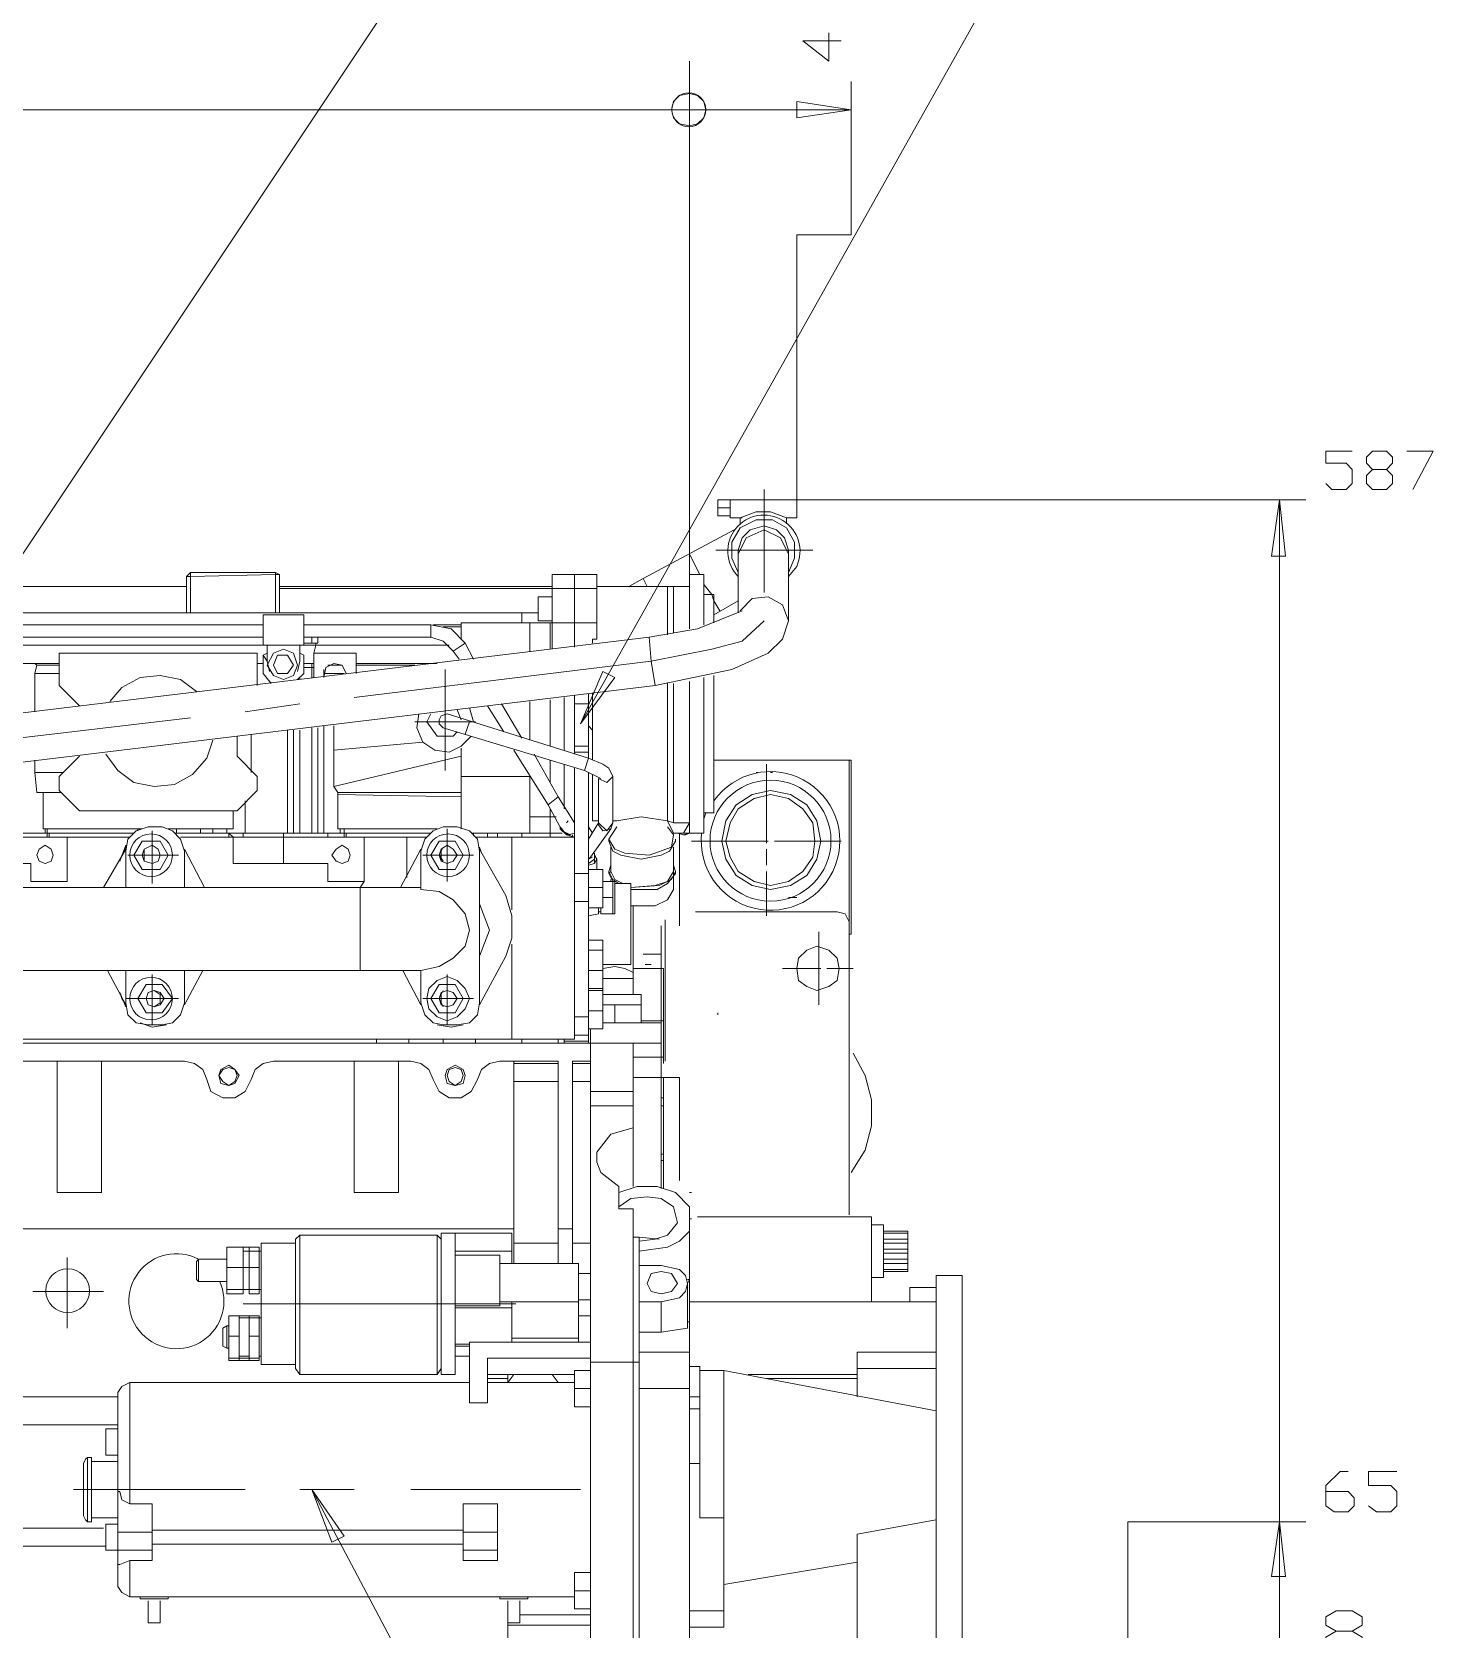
# Model space of a CAD drawing. Header units: millimetres. Extents: x 0.2 to 11.3, y 0.2 to 8.
# Drawn here: x 2.476 to 3.632, y 5.226 to 6.543 of the extents above; entities that cross this region are included whole.
import ezdxf

# ---------------------------------------------------------------- set-up
doc = ezdxf.new("R2010")
doc.units = ezdxf.units.MM
doc.layers.add('PDF_几何图形', color=7, linetype='Continuous')

msp = doc.modelspace()

# ---------------------------------------------------------------- linework, layer by layer
at = {"layer": 'PDF_几何图形', "lineweight": 13}
for points in [[(2.05, 5.4856), (2.9967, 6.9056), (3.0433, 6.9056)], [(2.9283, 5.9722), (3.3167, 6.6639), (3.3767, 6.6639)], [(3.1433, 6.5356), (3.1117, 6.5356), (3.1333, 6.5189), (3.1333, 6.5422)], [(3.0183, 6.5189), (3.0183, 6.0956), (3.0183, 6.0506)], [(3.1517, 6.5022), (3.1517, 6.3756), (3.1067, 6.3756), (3.1067, 6.1506)], [(3.03, 6.4856), (3.0317, 6.4789), (3.03, 6.4856), (3.025, 6.4906), (3.0183, 6.4922), (3.01, 6.4906), (3.005, 6.4856), (3.0033, 6.4789), (3.005, 6.4722), (3.01, 6.4672), (3.0183, 6.4656), (3.025, 6.4672), (3.03, 6.4722), (3.0317, 6.4789)], [(0.7733, 6.4789), (3.1517, 6.4789)], [(3.5433, 6.1706), (3.5483, 6.1656), (3.56, 6.1656), (3.565, 6.1706), (3.565, 6.1822), (3.56, 6.1872), (3.5433, 6.1872), (3.5433, 6.1972), (3.565, 6.1972)], [(3.5817, 6.1822), (3.5767, 6.1872), (3.5767, 6.1922), (3.5817, 6.1972), (3.5933, 6.1972), (3.5983, 6.1922), (3.5983, 6.1872), (3.5933, 6.1822), (3.5817, 6.1822), (3.5767, 6.1772), (3.5767, 6.1706), (3.5817, 6.1656), (3.5933, 6.1656), (3.5983, 6.1706), (3.5983, 6.1772), (3.5933, 6.1822)], [(3.61, 6.1972), (3.6317, 6.1972), (3.615, 6.1656)], [(3.0517, 6.1439), (3.0417, 6.1439), (3.0417, 6.1572), (3.0517, 6.1572), (3.1067, 6.1572)], [(3.0617, 6.1422), (3.0517, 6.1422), (3.0517, 6.1572)], [(3.08, 6.0806), (3.08, 6.1656)], [(3.5267, 6.1572), (3.1067, 6.1572), (3.1067, 6.1422), (3.0983, 6.1422)], [(3.505, 6.1572), (3.505, 4.7339)], [(3.0517, 6.1506), (3.0417, 6.1506)], [(3.0583, 6.0972), (3.0533, 6.1089), (3.0533, 6.1222), (3.06, 6.1339), (3.0733, 6.1406), (3.0867, 6.1406), (3.0983, 6.1339), (3.105, 6.1222), (3.105, 6.1089), (3.1, 6.0972)], [(3.06, 6.1372), (3.06, 6.1422), (3.0733, 6.1472), (3.085, 6.1472), (3.0983, 6.1422), (3.0983, 6.1372)], [(2.9833, 6.0856), (2.98, 6.0922), (3.055, 6.1322)], [(3.0583, 6.0639), (3.0583, 6.1156), (3.0617, 6.1256), (3.0683, 6.1322), (3.08, 6.1356), (3.09, 6.1322), (3.0967, 6.1256), (3.1, 6.1156), (3.1, 6.0572), (3.095, 6.0706), (3.0833, 6.0772), (3.07, 6.0756), (3.06, 6.0656)], [(3.1, 6.1122), (3.0933, 6.1256), (3.08, 6.1322), (3.065, 6.1256), (3.0583, 6.1122)], [(3.12, 6.1156), (3.04, 6.1156)], [(3.0267, 6.0956), (3.0183, 6.1122)], [(2.6067, 6.0639), (2.6067, 6.0972), (2.6767, 6.0972), (2.68, 6.0956), (2.6767, 6.0956), (2.6067, 6.0939), (2.6033, 6.0939), (2.6033, 6.0639)], [(2.6067, 6.0972), (2.6033, 6.0939)], [(2.6767, 6.0639), (2.6767, 6.0972), (2.68, 6.0956), (2.68, 6.0639)], [(2.905, 6.0339), (2.905, 6.0956), (2.9417, 6.0956), (2.9417, 6.0422), (2.9383, 6.0422), (2.9383, 6.0389)], [(2.9233, 6.0356), (2.9233, 6.0956)], [(2.9683, 6.0856), (2.98, 6.0922)], [(3.03, 6.0539), (3.03, 6.0956), (3.0183, 6.0956)], [(3.0433, 6.0656), (3.0383, 6.0739), (3.0367, 6.0789), (3.03, 6.0872)], [(2.68, 6.0856), (2.905, 6.0856)], [(2.68, 6.0839), (2.905, 6.0839), (2.9233, 6.0839), (2.9417, 6.0839)], [(2.905, 6.0572), (2.8933, 6.0572), (2.8933, 6.0772), (2.905, 6.0772)], [(3, 6.0456), (3, 6.0856), (2.9417, 6.0856)], [(3, 6.0856), (3.005, 6.0856)], [(3.005, 6.0472), (3.005, 6.0856), (3.0183, 6.0856)], [(3.0383, 6.0556), (3.0383, 6.0789), (3.03, 6.0789)], [(3.0383, 6.0622), (3.0583, 6.0739)], [(2.88, 6.0556), (2.88, 6.0639), (2.3917, 6.0639)], [(2.83, 6.0639), (2.83, 6.0639)], [(2.8933, 6.0639), (2.83, 6.0639)], [(2.985, 6.0439), (3.025, 6.0506), (3.0617, 6.0656)], [(1.635, 5.8789), (1.635, 5.8806), (2.985, 6.0439), (2.9867, 6.0239), (3.0367, 6.0339), (3.0617, 6.0406), (3.08, 6.0572)], [(2.6667, 6.0539), (2.2117, 6.0539)], [(2.7, 6.0439), (2.805, 6.0439), (2.805, 6.0539), (2.7, 6.0539)], [(2.8333, 6.0389), (2.8217, 6.0506), (2.805, 6.0539)], [(2.83, 6.0539), (2.8067, 6.0539)], [(2.83, 6.0522), (2.815, 6.0522)], [(2.83, 6.0422), (2.83, 6.0556), (2.8867, 6.0556), (2.83, 6.0556), (2.9033, 6.0556), (2.9033, 6.0339)], [(2.8867, 6.0322), (2.8867, 6.0556)], [(2.9033, 6.0556), (2.905, 6.0556), (2.9417, 6.0556)], [(2.99, 6.0039), (3.0533, 6.0172), (3.0833, 6.0306), (3.095, 6.0422), (3.1, 6.0572)], [(2.2117, 6.0439), (2.6667, 6.0439)], [(2.6667, 6.0372), (2.2117, 6.0372)], [(2.6733, 6.0056), (2.6667, 6.0139), (2.6667, 6.0289), (2.67, 6.0239), (2.67, 6.0372)], [(2.695, 6.0156), (2.6967, 6.0239), (2.6967, 6.0372)], [(2.7, 6.0389), (2.7117, 6.0389), (2.7117, 6.0439)], [(2.82, 6.0372), (2.7, 6.0372)], [(2.7067, 6.0389), (2.7067, 6.0439)], [(2.7083, 6.0106), (2.7083, 6.0306), (2.71, 6.0372), (2.71, 6.0389)], [(2.805, 6.0439), (2.815, 6.0406), (2.8233, 6.0322)], [(2.8283, 6.0256), (2.8233, 6.0322), (2.8333, 6.0389), (2.84, 6.0256)], [(2.7417, 5.9939), (2.9867, 6.0239), (2.99, 6.0039), (1.7667, 5.8556)], [(2.4983, 6.0222), (2.4317, 6.0222)], [(2.4783, 6.0139), (2.48, 6.0206), (2.4783, 6.0222)], [(2.515, 5.9872), (2.4983, 6.0039), (2.4983, 6.0306), (2.6617, 6.0306), (2.6617, 6.0039)], [(2.6667, 6.0222), (2.6617, 6.0222)], [(2.6667, 6.0289), (2.67, 6.0306)], [(2.67, 6.0239), (2.6717, 6.0156)], [(2.695, 6.0089), (2.7, 6.0139), (2.7, 6.0289), (2.6967, 6.0306)], [(2.7067, 6.0106), (2.7067, 6.0222), (2.7083, 6.0222), (2.7, 6.0222)], [(2.7433, 6.0139), (2.7433, 6.0306), (2.7083, 6.0306)], [(2.735, 6.0139), (2.7317, 6.0206), (2.725, 6.0222), (2.7183, 6.0189), (2.7167, 6.0106)], [(2.7433, 6.0222), (2.81, 6.0222)], [(2.4783, 5.9822), (2.4783, 6.0139), (2.4983, 6.0139)], [(2.4983, 6.0206), (2.48, 6.0206)], [(2.6117, 5.9989), (2.5983, 6.0089), (2.5817, 6.0122), (2.565, 6.0106), (2.55, 6.0022), (2.54, 5.9906)], [(2.6967, 6.0089), (2.6967, 6.0106)], [(2.7, 6.0189), (2.7083, 6.0189)], [(2.7167, 6.0122), (2.7167, 6.0172)], [(2.7333, 6.0139), (2.7167, 6.0139)], [(2.7317, 6.0206), (2.72, 6.0206)], [(2.7917, 6.0206), (2.7433, 6.0206)], [(2.8167, 5.9339), (2.8167, 6.0172)], [(3, 6.0056), (3, 5.8922), (3.005, 5.8822), (3.0183, 5.8822), (3.0133, 5.8806), (3.0083, 5.8822), (3.0133, 5.8806), (3.015, 5.8806), (3.0183, 5.8822), (3.03, 5.8822), (3.03, 6.0106)], [(3.03, 5.8989), (3.0383, 5.8989), (3.0383, 6.0122)], [(2.935, 5.9972), (2.935, 5.9439), (2.9317, 5.9339), (2.815, 5.9689), (2.8117, 5.9722), (2.8117, 5.9756), (2.8133, 5.9789), (2.8183, 5.9806), (2.935, 5.9439), (2.9467, 5.9389), (2.9517, 5.9356), (2.955, 5.9289)], [(2.9233, 5.9472), (2.9233, 5.9956)], [(2.9383, 5.9972), (2.9383, 5.9422)], [(2.955, 5.8922), (2.9583, 5.8922), (2.9783, 5.8956), (3, 5.8922), (3.005, 5.8906), (3.005, 6.0056)], [(3.005, 5.8906), (3.0183, 5.8906), (3.0133, 5.8822), (3.0183, 5.8822), (3.0183, 6.0072)], [(2.515, 5.9872), (2.515, 5.9872)], [(2.6967, 5.9889), (2.6517, 5.9822)], [(2.83, 5.9756), (2.8267, 5.9839)], [(2.84, 5.9739), (2.8367, 5.9856)], [(2.8517, 5.9872), (2.865, 5.9656)], [(2.88, 5.9606), (2.8633, 5.9889)], [(2.8867, 5.9589), (2.8867, 5.9906)], [(2.9033, 5.9539), (2.9033, 5.9922)], [(2.915, 5.9506), (2.915, 5.9939)], [(2.935, 5.9889), (2.9233, 5.9889)], [(2.6067, 5.9772), (2.38, 5.9506)], [(2.7067, 5.9689), (2.7067, 5.8822)], [(2.7117, 5.9689), (2.7117, 5.8822)], [(2.7167, 5.9706), (2.7167, 5.8822)], [(2.725, 5.9506), (2.725, 5.9706)], [(2.8417, 5.9739), (2.7917, 5.9739)], [(2.795, 5.9806), (2.7933, 5.9689), (2.7983, 5.9572), (2.8083, 5.9506), (2.82, 5.9489), (2.83, 5.9539), (2.8383, 5.9622)], [(2.8267, 5.9656), (2.8233, 5.9622), (2.81, 5.9622), (2.8017, 5.9739), (2.805, 5.9806)], [(2.8333, 5.9639), (2.8367, 5.9739)], [(2.935, 5.9706), (2.9383, 5.9672)], [(2.515, 5.9456), (2.4983, 5.9289), (2.4983, 5.9172), (2.515, 5.9006), (2.645, 5.9006), (2.6617, 5.9172), (2.6617, 5.9289), (2.645, 5.9456), (2.645, 5.9622)], [(2.5367, 5.9472), (2.5467, 5.9339), (2.56, 5.9239), (2.5767, 5.9206), (2.5933, 5.9222), (2.6083, 5.9306), (2.62, 5.9439), (2.625, 5.9589)], [(2.6567, 5.9322), (2.6567, 5.9639)], [(2.6867, 5.8822), (2.6867, 5.9672)], [(2.6917, 5.8822), (2.6917, 5.9672)], [(2.6967, 5.8822), (2.6967, 5.9672)], [(2.83, 5.9456), (2.725, 5.9206), (2.725, 5.9506), (2.7983, 5.9572)], [(2.5017, 5.9322), (2.4783, 5.9322), (2.4783, 5.9422)], [(2.515, 5.9456), (2.515, 5.9456)], [(2.83, 5.8856), (2.83, 5.9522)], [(2.8733, 5.9506), (2.9017, 5.9056), (2.91, 5.9122), (2.89, 5.9472)], [(2.9033, 5.9239), (2.9033, 5.9422)], [(2.935, 5.9539), (2.9233, 5.9539)], [(2.935, 5.9489), (2.9233, 5.9489)], [(3.1517, 5.9422), (3.0383, 5.9422)], [(3.15, 5.5672), (3.15, 5.9422), (3.1517, 5.9422), (3.1517, 5.7989), (3.15, 5.7989)], [(2.0667, 5.7122), (2.9233, 5.7122), (2.9233, 5.9356)], [(2.5, 5.9156), (2.48, 5.9156), (2.4783, 5.9322)], [(2.8867, 5.8822), (2.8867, 5.9289), (2.83, 5.9289), (2.8867, 5.9289), (2.83, 5.9289)], [(2.915, 5.9022), (2.915, 5.9389)], [(2.9233, 5.7156), (2.935, 5.7156), (2.935, 5.9322)], [(2.9317, 5.9339), (2.945, 5.9272)], [(2.935, 5.8772), (2.9433, 5.8906), (2.9433, 5.9272), (2.95, 5.9239), (2.955, 5.9289), (2.955, 5.8906), (2.9533, 5.8856)], [(2.9383, 5.9306), (2.9383, 5.8922), (2.9433, 5.8922)], [(3.075, 5.9322), (3.0733, 5.9322)], [(3.0817, 5.8739), (3.0817, 5.9389)], [(3.0867, 5.9322), (3.085, 5.9322)], [(2.7283, 5.9156), (2.725, 5.9206)], [(3.1267, 5.8756), (3.1233, 5.8922), (3.115, 5.9056), (3.1017, 5.9139), (3.085, 5.9172), (3.07, 5.9139), (3.0567, 5.9056), (3.0483, 5.8922), (3.045, 5.8756), (3.0483, 5.8606), (3.0567, 5.8472), (3.07, 5.8389), (3.085, 5.8356), (3.1017, 5.8389), (3.115, 5.8472), (3.1233, 5.8606), (3.1267, 5.8756), (3.1217, 5.8756), (3.12, 5.8906), (3.1117, 5.9022), (3.1, 5.9106), (3.085, 5.9139), (3.0717, 5.9106), (3.0583, 5.9022), (3.0517, 5.8906), (3.0483, 5.8756), (3.0517, 5.8622), (3.0583, 5.8506), (3.0717, 5.8422), (3.085, 5.8389), (3.1, 5.8422), (3.1117, 5.8506), (3.12, 5.8622), (3.1217, 5.8756)], [(2.485, 5.9156), (2.485, 5.8856), (2.5667, 5.8856)], [(2.6517, 5.8822), (2.6517, 5.9089)], [(2.7283, 5.9139), (2.7283, 5.9156), (2.83, 5.9156)], [(2.83, 5.9122), (2.7283, 5.9139), (2.7283, 5.8856), (2.73, 5.8856), (2.7283, 5.8856), (2.73, 5.8856), (2.81, 5.8856)], [(2.9017, 5.9056), (2.9133, 5.8839), (2.9183, 5.8806), (2.9233, 5.8822), (2.9233, 5.8906), (2.91, 5.9122)], [(2.5883, 5.8856), (2.6417, 5.8856), (2.6417, 5.9006)], [(2.8867, 5.8956), (2.9083, 5.8956)], [(2.9033, 5.8789), (2.9033, 5.9022)], [(2.9167, 5.8906), (2.9183, 5.8922)], [(2.9233, 5.8906), (2.9233, 5.8906)], [(2.9433, 5.8889), (2.9433, 5.8906), (2.9433, 5.8889), (2.9467, 5.8839), (2.9533, 5.8856), (2.9367, 5.8622), (2.935, 5.8606), (2.9383, 5.8622)], [(2.955, 5.8906), (2.95, 5.8839), (2.9433, 5.8906)], [(3, 5.8922), (3, 5.8922)], [(3.03, 5.8939), (3.0317, 5.8989)], [(2.7967, 5.7689), (2.8117, 5.7722), (2.8233, 5.7789), (2.8333, 5.7889), (2.8367, 5.8022), (2.8333, 5.8156), (2.8233, 5.8272), (2.8117, 5.8339), (2.7967, 5.8356), (2.7967, 5.8672), (2.8, 5.8772), (2.8067, 5.8839), (2.815, 5.8872), (2.8267, 5.8872), (2.8367, 5.8839), (2.8433, 5.8772), (2.845, 5.8672), (2.845, 5.7422), (2.8433, 5.7322), (2.8367, 5.7256), (2.8267, 5.7239), (2.815, 5.7239), (2.8067, 5.7256), (2.8, 5.7322), (2.7967, 5.7422), (2.7967, 5.7689), (2.1683, 5.7689)], [(2.56, 5.8822), (2.35, 5.8822), (2.35, 5.8856)], [(2.3533, 5.8789), (2.5567, 5.8789)], [(2.3983, 5.8789), (2.3983, 5.8572), (2.475, 5.8572), (2.475, 5.8422), (2.505, 5.8422), (2.505, 5.8789)], [(2.4867, 5.8822), (2.4867, 5.8856), (2.4883, 5.8856), (2.4883, 5.8789), (2.49, 5.8789), (2.49, 5.8822)], [(2.5533, 5.8372), (2.5533, 5.8672), (2.555, 5.8772), (2.5617, 5.8839), (2.5717, 5.8872), (2.5833, 5.8872), (2.5917, 5.8839), (2.5983, 5.8772), (2.6017, 5.8672), (2.6017, 5.8372)], [(2.5633, 5.8839), (2.5633, 5.8856)], [(2.575, 5.8406), (2.575, 5.8839)], [(2.5933, 5.8822), (2.735, 5.8822)], [(2.595, 5.8822), (2.595, 5.8856)], [(2.5983, 5.8789), (2.8017, 5.8789)], [(2.615, 5.8822), (2.615, 5.8856)], [(2.625, 5.8822), (2.625, 5.8856)], [(2.6367, 5.8822), (2.6367, 5.8856)], [(2.6383, 5.8789), (2.6383, 5.8822), (2.6417, 5.8789), (2.6417, 5.8572), (2.72, 5.8572), (2.72, 5.8422), (2.75, 5.8422)], [(2.65, 5.8789), (2.65, 5.8822)], [(2.6833, 5.8572), (2.6833, 5.8822)], [(2.72, 5.8789), (2.72, 5.8822)], [(2.73, 5.8822), (2.73, 5.8856), (2.7333, 5.8856), (2.7333, 5.8789)], [(2.805, 5.8822), (2.735, 5.8822), (2.735, 5.8789)], [(2.7467, 5.7689), (2.7467, 5.8372), (2.75, 5.8422), (2.75, 5.8789)], [(2.785, 5.8456), (2.785, 5.8789)], [(2.8183, 5.8422), (2.8183, 5.8856)], [(2.8383, 5.8822), (2.9133, 5.8822)], [(2.84, 5.8806), (2.84, 5.8822)], [(2.8417, 5.8789), (2.9233, 5.8789), (2.9167, 5.8806), (2.9183, 5.8806)], [(2.8517, 5.8789), (2.8517, 5.8822)], [(2.86, 5.8789), (2.86, 5.8822)], [(2.8717, 5.8189), (2.8717, 5.8789)], [(2.88, 5.8789), (2.88, 5.8822)], [(2.9117, 5.8856), (2.9117, 5.8872), (2.9117, 5.8856), (2.9167, 5.8806), (2.92, 5.8806), (2.9133, 5.8839)], [(2.9117, 5.8872), (2.9167, 5.8806), (2.9117, 5.8872)], [(2.9167, 5.8806), (2.9167, 5.8806)], [(2.9167, 5.8806), (2.9167, 5.8806)], [(2.9217, 5.8789), (2.9217, 5.8806)], [(2.935, 5.8806), (2.935, 5.8872), (2.9383, 5.8822)], [(3.0067, 5.8772), (3.0067, 5.8756), (3.0017, 5.8672), (2.995, 5.8639), (2.9783, 5.8606), (2.9617, 5.8639), (2.955, 5.8672), (2.9517, 5.8756), (2.9517, 5.8772), (2.9583, 5.8872)], [(2.9517, 5.8772), (2.9567, 5.8689), (2.965, 5.8656), (2.985, 5.8639), (3.0033, 5.8706), (3.005, 5.8806), (3, 5.8872)], [(3.01, 5.8056), (3.01, 5.8822)], [(3.0183, 5.8822), (3.015, 5.8806)], [(2.535, 5.8372), (2.5533, 5.8689)], [(2.5483, 5.8589), (2.5533, 5.8722), (2.5533, 5.8706), (2.55, 5.8639)], [(2.5967, 5.8639), (2.555, 5.8639)], [(2.5683, 5.8689), (2.5683, 5.8589)], [(2.6183, 5.8372), (2.6017, 5.8689)], [(2.78, 5.8372), (2.7967, 5.8689)], [(2.7983, 5.8639), (2.84, 5.8639)], [(2.815, 5.8589), (2.8117, 5.8639), (2.815, 5.8706)], [(2.8133, 5.8589), (2.8133, 5.8689)], [(2.8467, 5.8656), (2.845, 5.8706)], [(2.845, 5.8689), (2.8667, 5.8306), (2.8717, 5.8139), (2.8717, 5.7956), (2.8667, 5.7806), (2.845, 5.7406), (2.8467, 5.7439)], [(2.935, 5.8572), (2.94, 5.8606), (2.94, 5.8572), (2.935, 5.8556), (2.94, 5.8572), (2.9417, 5.8606), (2.94, 5.8639)], [(2.94, 5.8589), (2.94, 5.8656)], [(2.9533, 5.8556), (2.9517, 5.8506), (2.9517, 5.8489), (2.9533, 5.8506), (2.9533, 5.8706)], [(2.97, 5.8222), (2.99, 5.8222), (3, 5.8272), (3.005, 5.8356), (3.005, 5.8706)], [(3.0833, 5.8756), (3.02, 5.8756)], [(3.0817, 5.8556), (3.0817, 5.8689)], [(3.0883, 5.8756), (3.1433, 5.8756)], [(2.9417, 5.8522), (2.9417, 5.8606)], [(2.9517, 5.8506), (2.955, 5.8439), (2.96, 5.8406)], [(2.9533, 5.8506), (2.9567, 5.8439), (2.9633, 5.8406)], [(3.005, 5.8506), (3, 5.8422), (2.99, 5.8389), (2.97, 5.8372), (2.9933, 5.8389), (3.0033, 5.8439), (3.0067, 5.8506), (3.005, 5.8556)], [(2.97, 5.8356), (2.9917, 5.8356), (3, 5.8406), (3.0067, 5.8489), (3.0067, 5.8506)], [(3.0817, 5.8506), (3.0817, 5.8139)], [(2.7967, 5.8372), (2.1583, 5.8372), (2.12, 5.8322), (2.0833, 5.8206), (2.05, 5.8022), (2.0217, 5.7772)], [(2.935, 5.8489), (2.9233, 5.8489)], [(2.9467, 5.8372), (2.935, 5.8372)], [(2.9517, 5.8489), (2.955, 5.8422), (2.955, 5.8156), (2.9567, 5.8156), (2.9567, 5.8422), (2.9467, 5.8422)], [(2.9567, 5.8406), (2.97, 5.8406), (2.97, 5.7739), (2.9467, 5.7739), (2.9467, 5.7522)], [(2.9533, 5.8439), (2.9533, 5.8422)], [(2.9567, 5.8406), (2.9567, 5.8406)], [(2.845, 5.7806), (2.8533, 5.8022), (2.845, 5.8239)], [(2.935, 5.8256), (2.9233, 5.8256)], [(2.955, 5.8289), (2.9467, 5.8289)], [(3.1, 5.8289), (3.1, 5.8289)], [(3.1, 5.8289), (3.1067, 5.8289)], [(3.1317, 5.8289), (3.1317, 5.8289)], [(2.9433, 5.8206), (2.9433, 5.8156), (2.935, 5.8139)], [(2.945, 5.8172), (2.9433, 5.8172)], [(2.9567, 5.8156), (2.945, 5.8156), (2.945, 5.8206)], [(2.9717, 5.8222), (2.9717, 5.7489)], [(2.9983, 5.6939), (2.9983, 5.8106)], [(3.15, 5.8089), (3.1467, 5.8156), (3.14, 5.8172), (3.0233, 5.8172)], [(2.995, 5.5889), (2.995, 5.8056)], [(3.125, 5.7406), (3.125, 5.8006)], [(2.8717, 5.7122), (2.8717, 5.7906)], [(2.935, 5.7939), (2.9467, 5.7939), (2.9467, 5.7856), (2.9467, 5.7206), (2.935, 5.7206)], [(2.9467, 5.7856), (2.935, 5.7856), (2.935, 5.7206), (2.935, 5.7089)], [(2.9717, 5.7672), (2.965, 5.7706), (2.9567, 5.7722), (2.9467, 5.7706)], [(2.995, 5.7822), (2.98, 5.7822)], [(2.9867, 5.7739), (2.9817, 5.7739)], [(2.5383, 5.7689), (2.5533, 5.7406), (2.55, 5.7456), (2.5483, 5.7506), (2.5533, 5.7389)], [(2.5533, 5.7689), (2.5533, 5.7422), (2.555, 5.7322), (2.5617, 5.7256), (2.5717, 5.7239), (2.5833, 5.7239), (2.5917, 5.7256), (2.5983, 5.7322), (2.6017, 5.7422), (2.6017, 5.7689)], [(2.575, 5.7656), (2.575, 5.7239)], [(2.6167, 5.7689), (2.6017, 5.7406)], [(2.7817, 5.7689), (2.7967, 5.7406), (2.795, 5.7439)], [(2.8183, 5.7239), (2.8183, 5.7656)], [(2.9467, 5.7689), (2.935, 5.7689)], [(2.9717, 5.7622), (2.9467, 5.7622)], [(2.9967, 5.6922), (2.9967, 5.7706), (2.9717, 5.7706)], [(3.1267, 5.7706), (3.095, 5.7706)], [(3.1317, 5.7706), (3.1533, 5.7706)], [(2.5533, 5.7456), (2.5967, 5.7456)], [(2.5817, 5.7422), (2.5767, 5.7389), (2.5817, 5.7422), (2.5817, 5.7489), (2.5767, 5.7522)], [(2.7983, 5.7456), (2.84, 5.7456)], [(2.815, 5.7522), (2.8117, 5.7456), (2.815, 5.7389)], [(2.8133, 5.7506), (2.8133, 5.7406)], [(2.9467, 5.7539), (2.935, 5.7539)], [(2.935, 5.7522), (2.935, 5.7522)], [(2.9467, 5.7522), (2.935, 5.7522), (2.9467, 5.7522)], [(2.9417, 5.7522), (2.9417, 5.7522)], [(2.9783, 5.7256), (2.9783, 5.7406), (2.9783, 5.7489), (2.9467, 5.7489)], [(2.9467, 5.7356), (2.935, 5.7356)], [(2.9783, 5.7406), (2.9467, 5.7406)], [(2.9567, 5.7406), (2.9567, 5.7256)], [(3.0417, 5.7339), (3.0417, 5.7322)], [(2.565, 5.7256), (2.575, 5.7222), (2.5867, 5.7239)], [(2.8317, 5.7239), (2.8217, 5.7222), (2.81, 5.7239)], [(2.935, 5.7306), (2.9233, 5.7306)], [(2.9367, 4.8839), (2.9367, 5.7206)], [(2.995, 5.7256), (2.9467, 5.7256)], [(2.9783, 5.7272), (2.9967, 5.7272)], [(2.995, 5.7089), (2.0667, 5.7089)], [(2.76, 5.7089), (2.76, 5.7122)], [(2.7867, 5.7122), (2.7867, 5.7089)], [(2.815, 5.7089), (2.815, 5.7122)], [(2.8417, 5.7089), (2.8417, 5.7122)], [(2.88, 5.7089), (2.88, 5.7122)], [(2.91, 5.7089), (2.91, 5.7122)], [(2.915, 5.7089), (2.915, 5.7122)], [(2.935, 5.7106), (2.915, 5.7106)], [(2.9717, 5.5906), (2.9717, 5.7089), (2.9367, 5.7089)], [(2.91, 5.5272), (2.91, 5.6939), (2.8617, 5.6939), (2.8533, 5.6922), (2.8467, 5.6872), (2.8433, 5.6789), (2.8383, 5.6689), (2.83, 5.6639), (2.82, 5.6639), (2.8117, 5.6689), (2.8067, 5.6789), (2.8033, 5.6872), (2.7967, 5.6922), (2.7883, 5.6939), (2.675, 5.6939), (2.6667, 5.6922), (2.66, 5.6872), (2.6567, 5.6789), (2.6517, 5.6689), (2.6433, 5.6639), (2.6333, 5.6639), (2.6233, 5.6689), (2.62, 5.6789), (2.6167, 5.6872), (2.61, 5.6922), (2.6017, 5.6939), (2.335, 5.6939)], [(2.5333, 5.6939), (2.5333, 5.5856), (2.4967, 5.5856), (2.4967, 5.6939)], [(2.7783, 5.6939), (2.7783, 5.5856), (2.7417, 5.5856), (2.7417, 5.6939)], [(2.8683, 5.6939), (2.8683, 5.6939)], [(2.8733, 5.5272), (2.8733, 5.6939), (2.8683, 5.6939)], [(2.91, 5.6922), (2.8733, 5.6922)], [(2.9217, 5.5272), (2.9217, 5.6939), (2.9367, 5.6939)], [(2.9217, 5.6922), (2.9367, 5.6922)], [(2.9967, 5.6972), (2.995, 5.6972), (2.9717, 5.6972)], [(3.1533, 5.7006), (3.1633, 5.6822), (3.1683, 5.6622), (3.1683, 5.6406), (3.1633, 5.6206), (3.1517, 5.6022)], [(2.9717, 5.6806), (3.01, 5.6806), (3.01, 5.5956)], [(2.9967, 5.5889), (2.9967, 5.6806)], [(2.91, 5.6772), (2.8733, 5.6772)], [(2.9367, 5.6772), (2.9217, 5.6772)], [(2.9367, 5.6689), (2.9717, 5.6689)], [(2.9717, 5.6572), (2.9367, 5.6572)], [(2.9967, 5.6639), (2.995, 5.6639)], [(2.9967, 5.6572), (2.995, 5.6572)], [(2.9717, 5.6389), (2.9533, 5.6339), (2.9417, 5.6189), (2.9417, 5.6106), (2.945, 5.6022), (2.96, 5.5906), (2.96, 5.5722), (2.9717, 5.5722), (2.9717, 5.1389), (2.9367, 5.1389)], [(2.9967, 5.6172), (2.995, 5.6172)], [(2.995, 5.6122), (2.9967, 5.6122)], [(2.995, 5.4706), (3.0167, 5.4739), (3.0167, 5.5106), (3.0183, 5.5139), (3.0183, 5.5739), (3.0067, 5.5856), (2.9917, 5.5906), (2.975, 5.5906), (2.96, 5.5856)], [(2.9767, 5.5456), (2.99, 5.5472), (3, 5.5506), (3.0083, 5.5606), (3.005, 5.5739), (2.995, 5.5806), (2.9833, 5.5822), (2.97, 5.5806), (2.96, 5.5739)], [(3.02, 5.5856), (3.0183, 5.5856)], [(2.9767, 5.5372), (3, 5.5406), (3.01, 5.5456), (3.0183, 5.5539), (3.0183, 5.5706)], [(3.02, 5.5639), (3.0183, 5.5639)], [(3.1683, 5.4956), (3.1683, 5.5656), (3.025, 5.5656)], [(2.05, 5.5556), (2.8733, 5.5556)], [(2.6967, 5.5506), (2.81, 5.5506)], [(2.8133, 5.4406), (2.81, 5.4356), (2.81, 5.5506), (2.8133, 5.5472)], [(2.8717, 5.5272), (2.8717, 5.5522), (2.825, 5.5522)], [(2.9217, 5.5556), (2.91, 5.5556)], [(2.9717, 5.1406), (2.9767, 5.1406), (2.9767, 5.5489), (2.9717, 5.5489)], [(2.9767, 5.5489), (2.9933, 5.5472)], [(3.1683, 5.5156), (3.1783, 5.5156), (3.1783, 5.5589), (3.1683, 5.5589)], [(3.1783, 5.5206), (3.1983, 5.5206), (3.1983, 5.5539), (3.1783, 5.5539)], [(3.1783, 5.5522), (3.1983, 5.5522)], [(3.1983, 5.5472), (3.1783, 5.5472)], [(2.65, 5.5406), (2.65, 5.5022), (2.6367, 5.5022), (2.6367, 5.5406), (2.6633, 5.5406), (2.6633, 5.5022), (2.655, 5.5022), (2.655, 5.5406)], [(2.665, 5.5372), (2.65, 5.5372)], [(2.6933, 5.4439), (2.665, 5.4439), (2.665, 5.5439), (2.6933, 5.5439)], [(2.8717, 5.5372), (2.825, 5.5372)], [(2.825, 5.4922), (2.8617, 5.4922), (2.8617, 5.5339), (2.825, 5.5339)], [(2.91, 5.5439), (2.8733, 5.5439)], [(2.9217, 5.5439), (2.9367, 5.5439)], [(3.1783, 5.5439), (3.1983, 5.5439)], [(3.1783, 5.5389), (3.1983, 5.5389)], [(3.1783, 5.5356), (3.1983, 5.5356)], [(2.505, 5.5322), (2.505, 5.4739)], [(2.6367, 5.5306), (2.6133, 5.5306), (2.6117, 5.5289)], [(2.6633, 5.5239), (2.6367, 5.5239)], [(2.9267, 5.4622), (2.9267, 5.5272), (2.8617, 5.5272)], [(2.9767, 5.5256), (2.995, 5.5256), (3.01, 5.5222), (3.015, 5.5172), (3.0167, 5.5106), (3.015, 5.5039), (3.01, 5.4989), (2.995, 5.4956)], [(3.1783, 5.5306), (3.1983, 5.5306)], [(3.1783, 5.5272), (3.1983, 5.5272)], [(3.1783, 5.5222), (3.1983, 5.5222)], [(2.6367, 5.5122), (2.6133, 5.5122)], [(2.9367, 5.5189), (2.9267, 5.5189)], [(3.0183, 5.5139), (3.0167, 5.5139)], [(3.0183, 5.5172), (3.0183, 5.4772), (3.0183, 5.1006)], [(3.2, 4.6522), (3.2, 4.6156), (3.2433, 4.6156), (3.2433, 5.5172), (3.2217, 5.5172), (3.2217, 5.0722)], [(3.2217, 5.5072), (3.2, 5.5072), (3.2, 5.4956)], [(2.535, 5.5039), (2.4767, 5.5039)], [(2.6367, 5.5056), (2.65, 5.5056), (2.655, 5.5056), (2.6633, 5.5056), (2.665, 5.5056)], [(2.9267, 5.4956), (2.8617, 5.4956)], [(2.8717, 5.4622), (2.8717, 5.4956)], [(2.9367, 5.4972), (2.9267, 5.4972)], [(2.9767, 5.4706), (2.995, 5.4706), (2.995, 5.4956), (2.9767, 5.4956)], [(3.2217, 5.4956), (3.0183, 5.4956)], [(2.6467, 5.4839), (2.6467, 5.4472)], [(2.665, 5.4822), (2.6467, 5.4822)], [(2.65, 5.4939), (2.875, 5.4939)], [(2.655, 5.4839), (2.655, 5.4472)], [(2.8717, 5.4906), (2.825, 5.4906)], [(2.9367, 5.4839), (2.9267, 5.4839)], [(2.6383, 5.4756), (2.6367, 5.4756)], [(3.0183, 5.4789), (3.0167, 5.4789)], [(2.6383, 5.4572), (2.6367, 5.4572)], [(2.6467, 5.4672), (2.6383, 5.4672)], [(2.655, 5.4672), (2.6633, 5.4672)], [(2.825, 5.4606), (2.8367, 5.4606)], [(2.8367, 5.4589), (2.825, 5.4589)], [(2.9367, 5.4489), (2.8517, 5.4489), (2.8517, 5.4122), (2.8367, 5.4122), (2.8367, 5.4622), (2.9367, 5.4622)], [(2.8717, 5.4656), (2.9267, 5.4656)], [(2.6633, 5.4489), (2.6383, 5.4489)], [(2.655, 5.4506), (2.6467, 5.4506)], [(2.6633, 5.4506), (2.665, 5.4506)], [(2.825, 5.4506), (2.8367, 5.4506)], [(2.9367, 5.4456), (2.9767, 5.4456)], [(3.0183, 5.4539), (2.9767, 5.4539)], [(3.0467, 5.3172), (3.0267, 5.3172), (3.0267, 5.4422), (3.0183, 5.4422)], [(3.1567, 5.4172), (3.1567, 5.4539), (3.2217, 5.4539)], [(2.5467, 5.2606), (2.5467, 5.4206), (2.55, 5.4256), (2.5567, 5.4289), (2.5567, 5.3289), (2.575, 5.3289), (2.575, 5.2822), (2.5567, 5.2822), (2.5567, 5.2522), (2.5683, 5.2522), (2.585, 5.2522), (2.865, 5.2522), (2.8817, 5.2522), (2.9233, 5.2522)], [(2.8367, 5.4289), (2.5567, 5.4289)], [(2.81, 5.4356), (2.6967, 5.4356)], [(2.8517, 5.4356), (2.9233, 5.4356)], [(2.8683, 5.4322), (2.8517, 5.4322)], [(2.9233, 5.4289), (2.8517, 5.4289)], [(2.8733, 5.4356), (2.8683, 5.4289), (2.8683, 5.4356)], [(2.8833, 5.4289), (2.895, 5.4289)], [(2.91, 5.4289), (2.905, 5.4356)], [(2.9367, 5.4389), (2.9233, 5.4389), (2.9233, 5.4089), (2.9367, 5.4089)], [(3.0183, 5.2272), (3.0467, 5.2272), (3.0467, 5.4389), (3.2217, 5.4056)], [(3.0267, 5.4389), (3.0467, 5.4389)], [(3.1567, 5.4356), (3.0667, 5.4356)], [(3.1567, 5.4322), (3.0817, 5.4322)], [(3.2217, 5.4406), (3.1567, 5.4406)], [(2.0567, 5.4172), (2.1033, 5.4172), (2.5467, 5.4172)], [(2.9367, 5.4239), (2.9233, 5.4239)], [(3.0183, 5.4239), (2.9767, 5.4239)], [(3.0183, 5.4172), (3.0267, 5.4172)], [(3.0183, 5.4072), (3.0267, 5.4072)], [(2.5467, 5.3939), (2.0917, 5.3939)], [(2.5467, 5.3689), (2.5367, 5.3689), (2.5367, 5.3906), (2.5467, 5.3906)], [(2.5217, 5.3139), (2.525, 5.3139), (2.525, 5.3672), (2.5217, 5.3672), (2.5217, 5.3139), (2.52, 5.3156), (2.5183, 5.3189), (2.5183, 5.3622), (2.52, 5.3656), (2.5217, 5.3672), (2.525, 5.3672)], [(2.5467, 5.3639), (2.525, 5.3639)], [(3.0267, 5.3622), (3.0183, 5.3622)], [(3.5433, 5.3389), (3.5617, 5.3389), (3.5667, 5.3339), (3.5667, 5.3272), (3.5617, 5.3222), (3.55, 5.3222), (3.5433, 5.3272), (3.5433, 5.3439), (3.555, 5.3556), (3.5617, 5.3556)], [(3.5783, 5.3272), (3.585, 5.3222), (3.5967, 5.3222), (3.6017, 5.3272), (3.6017, 5.3389), (3.5967, 5.3439), (3.5783, 5.3439), (3.5783, 5.3556), (3.6017, 5.3556)], [(2.6517, 5.3406), (2.51, 5.3406)], [(2.5483, 5.3389), (2.5467, 5.3389)], [(2.55, 5.3322), (2.5483, 5.3389), (2.55, 5.3322), (2.5567, 5.3289)], [(2.7417, 5.3406), (2.6967, 5.3406)], [(2.7067, 5.3406), (3.1767, 4.4522), (3.2683, 4.4522)], [(2.7883, 5.3406), (2.9283, 5.3406)], [(2.5467, 5.3172), (2.525, 5.3172)], [(2.5283, 4.0756), (2.5283, 4.5106), (2.6383, 4.5106), (2.6383, 5.1889), (3.38, 5.1889), (3.38, 5.3139), (3.5267, 5.3139)], [(2.5467, 5.3122), (2.5367, 5.3122), (2.5367, 5.2906), (2.5467, 5.2906), (2.575, 5.2906)], [(3.2, 5.1789), (3.1567, 5.1789), (3.1567, 5.3039), (3.2217, 5.3156)], [(1.8667, 5.3089), (2.535, 5.3089)], [(2.575, 5.3056), (2.5467, 5.3056)], [(2.8317, 5.3072), (2.575, 5.3072)], [(2.8317, 5.3056), (2.86, 5.3056)], [(1.87, 5.2939), (2.5367, 5.2939)], [(2.575, 5.2956), (2.8317, 5.2956)], [(2.8317, 5.2906), (2.86, 5.2906)], [(2.5567, 5.2822), (2.5483, 5.2789), (2.5467, 5.2789)], [(2.9367, 5.2722), (2.9233, 5.2722), (2.9233, 5.2422), (2.9367, 5.2422)], [(3.1567, 5.2806), (3.0467, 5.2622)], [(2.55, 5.2556), (2.5467, 5.2606), (2.55, 5.2556), (2.5567, 5.2522)], [(2.9367, 5.2572), (2.9233, 5.2572)], [(2.565, 5.2522), (2.565, 5.2506), (2.5883, 5.2506), (2.5883, 5.2522)], [(2.5817, 5.2489), (2.5817, 5.2306), (2.5717, 5.2306), (2.5717, 5.2489)], [(2.8683, 5.2489), (2.8683, 4.9389), (2.8483, 4.9389), (2.84, 4.9372), (2.8333, 4.9306), (2.83, 4.9206), (2.83, 4.8922), (2.9367, 4.8922)], [(2.8617, 5.2522), (2.8617, 5.2506), (2.885, 5.2506), (2.885, 5.2522)], [(2.8683, 5.2306), (2.8783, 5.2306), (2.8783, 5.2489)], [(2.9367, 5.2372), (2.8783, 5.2372)], [(3.0183, 5.2406), (3.0467, 5.2406)], [(3.5517, 5.2239), (3.5433, 5.2289), (3.5433, 5.2356), (3.5517, 5.2406), (3.565, 5.2406), (3.5733, 5.2356), (3.5733, 5.2289), (3.565, 5.2239), (3.5517, 5.2239), (3.5433, 5.2189), (3.5433, 5.2139), (3.5517, 5.2072), (3.565, 5.2072), (3.5733, 5.2139), (3.5733, 5.2189), (3.565, 5.2239)], [(2.9367, 5.2289), (2.8683, 5.2289)]]:
    msp.add_lwpolyline(points, dxfattribs=at)
for points in [[(3.0317, 6.4789), (3.03, 6.4722), (3.025, 6.4672), (3.0183, 6.4656), (3.01, 6.4672), (3.005, 6.4722), (3.0033, 6.4789), (3.005, 6.4856), (3.01, 6.4906), (3.0183, 6.4922), (3.025, 6.4906), (3.03, 6.4856), (3.0317, 6.4789), (3.03, 6.4856), (3.0317, 6.4789), (3.03, 6.4856), (3.025, 6.4906), (3.0183, 6.4922), (3.01, 6.4906), (3.005, 6.4856), (3.0033, 6.4789), (3.005, 6.4722), (3.01, 6.4672), (3.0183, 6.4656), (3.025, 6.4672), (3.03, 6.4722)], [(3.1067, 6.4722), (3.1067, 6.4856), (3.1517, 6.4789)], [(3.4983, 6.1106), (3.505, 6.1572), (3.51, 6.1106)], [(2.3567, 6.0856), (2.6033, 6.0856)], [(2.7, 6.0622), (2.7, 6.0372), (2.6667, 6.0372), (2.6667, 6.0622)], [(2.695, 6.0206), (2.6917, 6.0122), (2.6833, 6.0089), (2.675, 6.0122), (2.67, 6.0206), (2.675, 6.0306), (2.6833, 6.0339), (2.6917, 6.0306)], [(2.6867, 6.0289), (2.6917, 6.0206), (2.6867, 6.0139), (2.6783, 6.0139), (2.675, 6.0206), (2.6783, 6.0289)], [(2.9567, 6.0106), (2.9283, 5.9722), (2.9467, 6.0156)], [(2.4933, 5.8639), (2.4917, 5.8689), (2.4867, 5.8722), (2.4817, 5.8689), (2.48, 5.8639), (2.4817, 5.8589), (2.4867, 5.8572), (2.4917, 5.8589)], [(2.5817, 5.8756), (2.5883, 5.8639), (2.5817, 5.8522), (2.5667, 5.8522), (2.56, 5.8639), (2.5667, 5.8756)], [(2.5817, 5.8639), (2.58, 5.8689), (2.575, 5.8722), (2.5683, 5.8689), (2.5667, 5.8639), (2.5683, 5.8589), (2.575, 5.8572), (2.58, 5.8589)], [(2.7383, 5.8639), (2.7367, 5.8689), (2.7317, 5.8722), (2.7267, 5.8689), (2.7233, 5.8639), (2.7267, 5.8589), (2.7317, 5.8572), (2.7367, 5.8589)], [(2.825, 5.8756), (2.8117, 5.8756), (2.805, 5.8639), (2.8117, 5.8522), (2.825, 5.8522), (2.8317, 5.8639)], [(2.8267, 5.8639), (2.8233, 5.8689), (2.8183, 5.8722), (2.8133, 5.8689), (2.8117, 5.8639), (2.8133, 5.8589), (2.8183, 5.8572), (2.8233, 5.8589)], [(2.935, 5.8522), (2.935, 5.8206), (2.9467, 5.8206), (2.9467, 5.8522)], [(3.1417, 5.7706), (3.14, 5.7606), (3.1333, 5.7556), (3.1233, 5.7522), (3.115, 5.7556), (3.1083, 5.7606), (3.1067, 5.7706), (3.1083, 5.7789), (3.115, 5.7856), (3.1233, 5.7889), (3.1333, 5.7856), (3.14, 5.7789)], [(2.8367, 5.7456), (2.8333, 5.7372), (2.8267, 5.7306), (2.8183, 5.7272), (2.81, 5.7306), (2.8033, 5.7372), (2.8017, 5.7456), (2.8033, 5.7539), (2.81, 5.7606), (2.8183, 5.7639), (2.8267, 5.7606), (2.8333, 5.7539)], [(2.5833, 5.7572), (2.57, 5.7572), (2.5633, 5.7456), (2.57, 5.7339), (2.5833, 5.7339), (2.5917, 5.7456)], [(2.585, 5.7456), (2.5817, 5.7506), (2.5767, 5.7522), (2.5717, 5.7506), (2.57, 5.7456), (2.5717, 5.7406), (2.5767, 5.7389), (2.5817, 5.7406)], [(2.825, 5.7572), (2.8117, 5.7572), (2.805, 5.7456), (2.8117, 5.7339), (2.825, 5.7339), (2.8317, 5.7456)], [(2.8267, 5.7456), (2.8233, 5.7506), (2.8183, 5.7522), (2.8133, 5.7506), (2.8117, 5.7456), (2.8133, 5.7406), (2.8183, 5.7389), (2.8233, 5.7406)], [(2.6467, 5.6822), (2.6433, 5.6872), (2.6383, 5.6906), (2.6317, 5.6872), (2.63, 5.6822), (2.6317, 5.6756), (2.6383, 5.6739), (2.6433, 5.6756)], [(2.645, 5.6822), (2.6433, 5.6872), (2.6383, 5.6889), (2.6333, 5.6872), (2.63, 5.6822), (2.6333, 5.6772), (2.6383, 5.6739), (2.6433, 5.6772)], [(2.8333, 5.6822), (2.8317, 5.6872), (2.825, 5.6906), (2.8183, 5.6872), (2.8167, 5.6822), (2.8183, 5.6756), (2.825, 5.6739), (2.8317, 5.6756)], [(2.8317, 5.6822), (2.83, 5.6872), (2.825, 5.6889), (2.82, 5.6872), (2.8183, 5.6822), (2.82, 5.6772), (2.825, 5.6739), (2.83, 5.6772)], [(2.6967, 5.4356), (2.6967, 5.5506), (2.6933, 5.5472), (2.6933, 5.4406)], [(2.8133, 5.5522), (2.825, 5.5522), (2.825, 5.4356), (2.8133, 5.4356)], [(2.6117, 5.5139), (2.6117, 5.5289), (2.6133, 5.5306), (2.6133, 5.5122)], [(3.0083, 5.5106), (3.0033, 5.5189), (2.995, 5.5206), (2.9867, 5.5189), (2.9833, 5.5106), (2.9867, 5.5039), (2.995, 5.5022), (3.0033, 5.5039)], [(2.6383, 5.4839), (2.6383, 5.4472), (2.6633, 5.4472), (2.6633, 5.4839)], [(2.6367, 5.4572), (2.6333, 5.4589), (2.6333, 5.4739), (2.6367, 5.4756)], [(2.7333, 5.3022), (2.7067, 5.3406), (2.7233, 5.2972)], [(2.86, 5.3289), (2.86, 5.2822), (2.8317, 5.2822), (2.8317, 5.3289)], [(3.4983, 5.2689), (3.505, 5.3139), (3.51, 5.2689)]]:
    msp.add_lwpolyline(points, close=True, dxfattribs=at)
msp.add_lwpolyline([(3.0583, 6.0939, -1.90188), (3.1067, 6.1022), (3.1, 6.0939)], format="xyb", dxfattribs=at)
for centre, radius in [((3.0177, 6.4789), 0.014), ((3.0851, 5.8759), 0.0499), ((2.5741, 5.8639), 0.0176), ((2.8191, 5.8639), 0.0176), ((2.5741, 5.7456), 0.0176), ((2.5053, 5.5047), 0.018)]:
    msp.add_circle(centre, radius, dxfattribs=at)
for centre, radius, start, end in [((3.0851, 5.8757), 0.0572, 173.4817, 144.6746), ((2.595, 5.496), 0.0392, 62.0807, 24.9241)]:
    msp.add_arc(centre, radius, start, end, dxfattribs=at)

doc.saveas('drawing.dxf')
